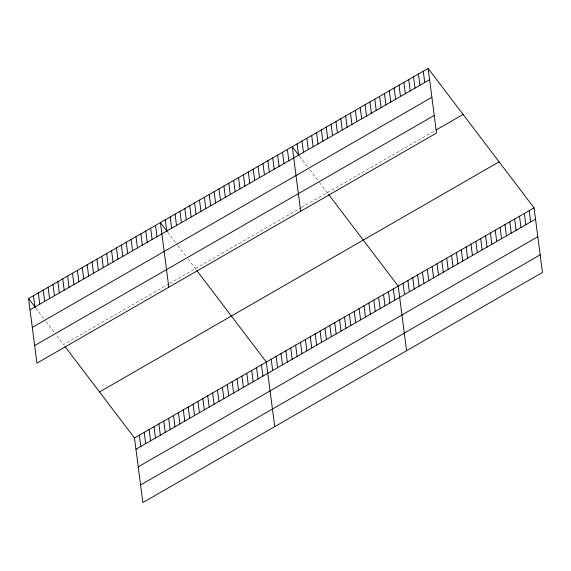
<?xml version="1.0" encoding="UTF-8"?>
<svg xmlns="http://www.w3.org/2000/svg" width="571" height="571" viewBox="0 0 571 571"><rect width="100%" height="100%" fill="white"/><g stroke="black" fill="none" stroke-linecap="round" stroke-linejoin="round"><path stroke-width="0.43" stroke-dasharray="2.85 2.14" d="M168.859 283.88L63.502 344.556L56.222 334.97M169.551 283.48L300.717 207.944M301.417 207.544L433.974 131.202M299.561 156.254L308.783 168.395M309.753 169.673L318.004 180.536M319.46 182.456L328.232 193.997M167.696 232.19L177.403 244.973M177.888 245.609L186.631 257.114M188.087 259.027L196.367 269.933M35.83 308.126L45.059 320.267M46.03 321.544L54.281 332.408"/><path stroke-width="0.86" d="M428.136 68.427L436.522 133.029L36.944 363.142L28.55 298.54L428.136 68.427L534.056 207.858L542.45 272.46L142.864 502.573L134.478 437.971L65.008 346.526M30.013 309.825L429.599 79.712M32.297 327.419L431.883 97.306M34.653 345.548L434.238 115.435M436.058 130.01L463.088 114.443M99.518 391.963L499.104 161.85M134.478 437.971L534.056 207.858M135.941 449.256L535.527 219.143M138.225 466.85L537.811 236.737M140.58 484.979L540.166 254.866M299.076 155.612L292.273 146.668L300.667 211.263M328.732 194.654L398.201 286.1L406.595 350.701M167.21 231.548L160.415 222.604L168.802 287.206M196.867 270.59L266.336 362.035L274.73 426.637M28.55 298.54L35.345 307.483M529.21 210.656L530.673 221.941M524.356 213.447L525.82 224.731M519.503 216.245L520.966 227.529M514.649 219.036L516.12 230.32M509.796 221.834L511.266 233.118M504.95 224.624L506.413 235.909M500.096 227.422L501.559 238.699M495.243 230.213L496.706 241.497M490.389 233.004L491.859 244.288M485.536 235.802L487.006 247.086M480.689 238.592L482.152 249.877M475.836 241.39L477.299 252.675M470.982 244.181L472.445 255.465M466.129 246.979L467.599 258.263M461.275 249.77L462.746 261.054M456.429 252.568L457.892 263.852M451.575 255.358L453.039 266.643M423.282 71.218L424.745 82.502M446.722 258.156L448.185 269.441M418.429 74.016L419.892 85.3M441.868 260.947L443.339 272.231M413.575 76.807L415.046 88.091M437.015 263.745L438.485 275.029M408.722 79.605L410.192 90.889M432.168 266.536L433.632 277.82M403.875 82.395L405.339 93.68M427.315 269.334L428.778 280.618M399.022 85.193L400.485 96.478M422.461 272.124L423.925 283.409M394.168 87.984L395.632 99.268M417.608 274.922L419.078 286.207M389.315 90.782L390.785 102.066M412.754 277.713L414.225 288.997M384.461 93.573L385.932 104.857M407.908 280.511L409.371 291.795M379.615 96.371L381.078 107.655M403.055 283.302L404.518 294.586M374.762 99.161L376.225 110.446M369.908 101.959L371.371 113.244M393.319 288.912L394.782 300.196M365.055 104.75L366.525 116.034M388.437 291.724L389.9 303.008M360.201 107.548L361.671 118.832M383.548 294.536L385.018 305.82M355.355 110.339L356.818 121.623M378.666 297.348L380.129 308.633M350.501 113.137L351.964 124.421M373.784 300.16L375.247 311.445M345.648 115.927L347.111 127.212M368.902 302.973L370.365 314.257M340.794 118.725L342.265 130.01M364.012 305.785L365.483 317.069M335.941 121.516L337.411 132.8M359.13 308.597L360.594 319.881M331.094 124.314L332.558 135.598M354.248 311.409L355.712 322.694M326.241 127.105L327.704 138.389M349.366 314.221L350.83 325.506M321.387 129.903L322.851 141.187M344.477 317.033L345.947 328.318M316.534 132.693L318.004 143.978M339.595 319.846L341.058 331.13M311.68 135.491L313.151 146.776M334.713 322.658L336.176 333.942M306.834 138.282L308.297 149.566M329.831 325.47L331.294 336.754M301.98 141.08L303.444 152.364M324.942 328.282L326.412 339.567M297.127 143.871L298.59 155.155M320.06 331.094L321.523 342.379M315.178 333.914L316.641 345.191M287.391 149.481L288.855 160.765M310.296 336.726L311.759 348.01M282.509 152.293L283.973 163.577M305.406 339.538L306.877 350.822M277.627 155.105L279.091 166.389M300.524 342.35L301.988 353.635M272.738 157.917L274.208 169.202M295.642 345.162L297.106 356.447M267.856 160.729L269.319 172.014M290.76 347.975L292.224 359.259M262.974 163.542L264.437 174.826M285.871 350.787L287.341 362.071M258.092 166.354L259.555 177.638M280.989 353.599L282.452 364.883M253.203 169.166L254.673 180.45M276.107 356.411L277.57 367.695M248.321 171.978L249.784 183.262M271.225 359.223L272.688 370.508M243.439 174.79L244.902 186.075M238.557 177.602L240.02 188.887M261.454 364.848L262.917 376.132M233.667 180.415L235.138 191.699M256.572 367.66L258.035 378.944M228.785 183.227L230.249 194.511M251.69 370.472L253.153 381.756M223.903 186.039L225.367 197.323M246.8 373.284L248.271 384.568M219.021 188.851L220.485 200.135M241.918 376.096L243.389 387.381M214.132 191.663L215.602 202.948M237.036 378.908L238.5 390.193M209.25 194.475L210.713 205.76M232.154 381.721L233.618 393.005M204.368 197.288L205.831 208.572M227.265 384.533L228.735 395.817M199.486 200.1L200.949 211.384M222.383 387.345L223.853 398.629M194.597 202.912L196.067 214.196M217.501 390.157L218.964 401.442M189.715 205.724L191.178 217.009M212.619 392.969L214.082 404.254M184.833 208.543L186.296 219.821M207.73 395.782L209.2 407.066M179.951 211.356L181.414 222.64M202.848 398.601L204.318 409.878M175.061 214.168L176.532 225.452M197.966 401.413L199.429 412.697M170.179 216.98L171.643 228.264M193.084 404.225L194.547 415.51M165.297 219.792L166.761 231.077M188.194 407.037L189.665 418.322M183.312 409.85L184.783 421.134M155.526 225.417L156.996 236.701M178.43 412.662L179.894 423.946M150.644 228.229L152.107 239.513M173.548 415.474L175.011 426.758M145.762 231.041L147.225 242.325M168.666 418.286L170.129 429.57M140.88 233.853L142.343 245.137M163.777 421.098L165.247 432.383M135.991 236.665L137.461 247.95M158.895 423.91L160.358 435.195M131.109 239.477L132.572 250.762M154.013 426.723L155.476 438.007M126.227 242.29L127.69 253.574M149.131 429.535L150.594 440.819M121.345 245.102L122.808 256.386M144.242 432.347L145.712 443.631M116.455 247.914L117.926 259.198M139.36 435.159L140.823 446.443M111.573 250.726L113.044 262.01M106.691 253.538L108.155 264.823M101.809 256.35L103.272 267.635M96.92 259.163L98.39 270.447M92.038 261.975L93.508 273.259M87.156 264.787L88.619 276.071M82.274 267.599L83.737 278.884M77.385 270.418L78.855 281.696M72.503 273.231L73.973 284.515M67.621 276.043L69.084 287.327M62.739 278.855L64.202 290.139M57.849 281.667L59.32 292.952M52.967 284.479L54.438 295.764M48.085 287.292L49.549 298.576M43.203 290.104L44.666 301.388M38.314 292.916L39.784 304.2M33.432 295.728L34.902 307.012"/></g></svg>
